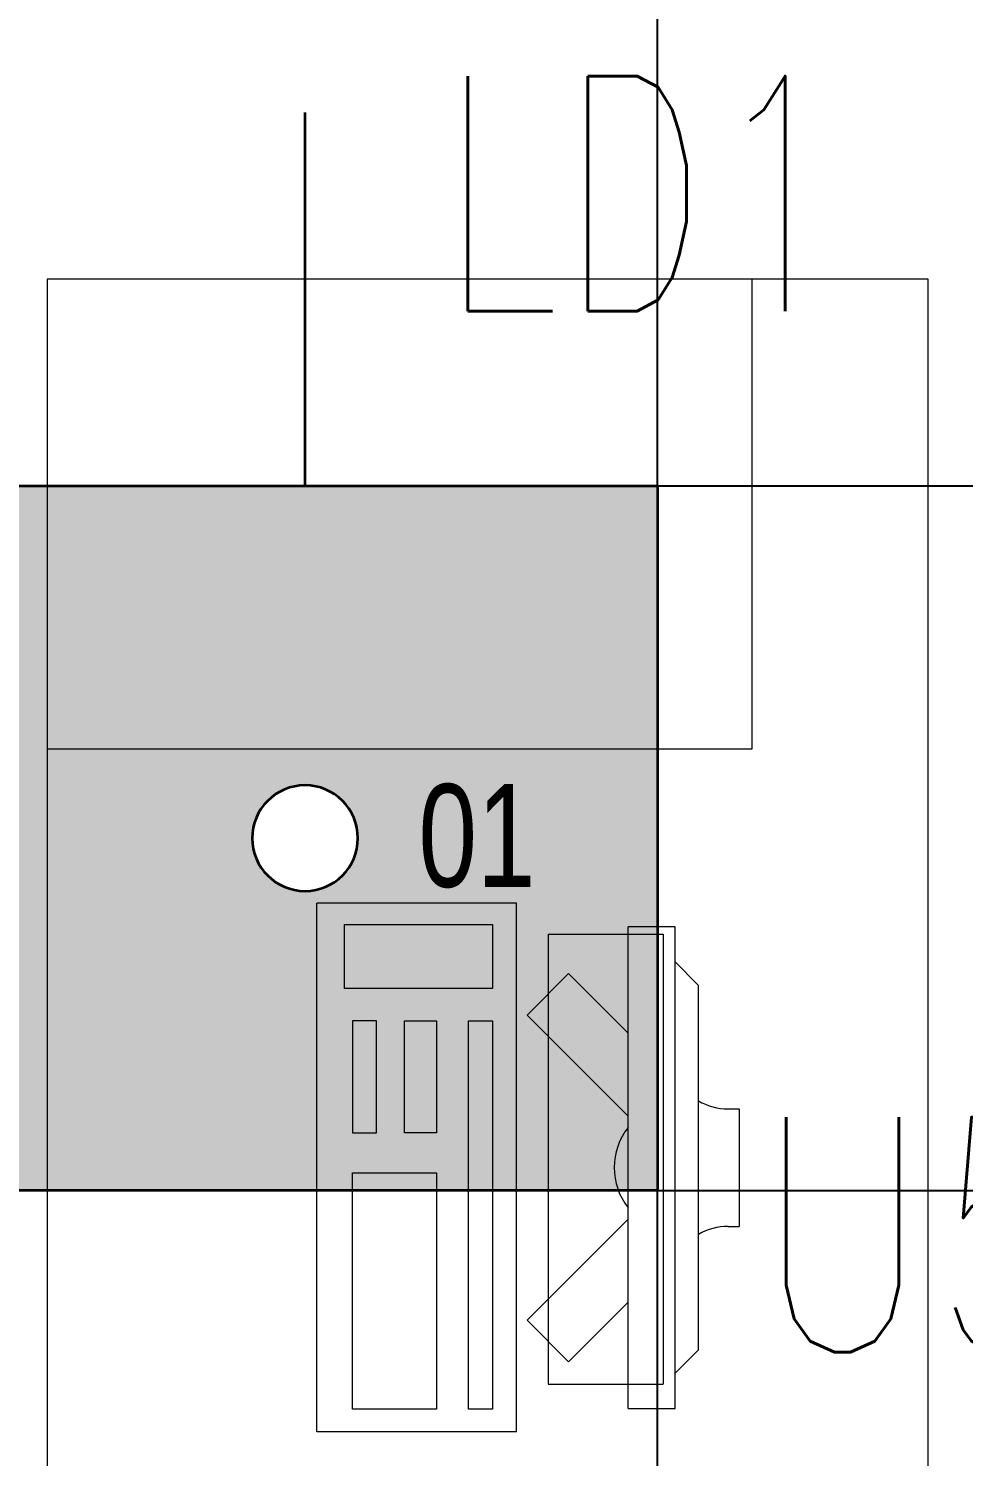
# Model space of a CAD drawing. Header units: inches. Extents: x -12418 to 183584, y -29325 to 19878.
# Drawn here: x 24665 to 25460, y -12826 to -11611 of the extents above; entities that cross this region are included whole.
import ezdxf
from ezdxf.enums import TextEntityAlignment as Align

# ---------------------------------------------------------------- set-up
doc = ezdxf.new("R2010")
doc.units = ezdxf.units.IN
doc.header["$LTSCALE"] = 25
doc.header["$MEASUREMENT"] = 0
doc.linetypes.add('00-Ground Floor$0$HIDDEN', pattern=[9.525, 6.35, -3.175])
doc.linetypes.add('DASHDOT', pattern=[25.4, 12.7, -6.35, 0, -6.35])
doc.layers.get('0').update_dxf_attribs({"color": 8})
for name, color, linetype, lineweight in [('00-Ground Floor$0$72_EGR_EQP_TAG', 142, 'Continuous', 5), ('00-Ground Floor$0$LOADING', 253, 'Continuous', 5), ('E-LITE-CIRC', 6, 'Continuous', 25), ('E-LITE-CIRC-NUMB', 6, 'Continuous', 25), ('E-LITE-CLNG', 150, 'Continuous', 35), ('E-LITE-CLNG-CNDT', 6, 'DASHDOT', 35), ('E-LITE-CTRL', 6, 'Continuous', 25), ('E-LITE-IDEN', 6, 'Continuous', 25)]:
    doc.layers.add(name, color=color, linetype=linetype, lineweight=lineweight)
doc.layers.add('00-Ground Floor$0$False Ceiling', color=251, linetype='Continuous')
doc.styles.add('00-Ground Floor$0$X3G_ENTITY_257CFD', font='swisscl.ttf', dxfattribs={"height": 200})
doc.styles.add('DC_Simplex', font='SIMPLEX.shx', dxfattribs={"width": 0.7})

# ---------------------------------------------------------------- blocks, each defined once
blk = doc.blocks.new('00-Ground Floor$0$GF21043-P')
at = {"color": 0}
for p, q in [((0.8, 0.75), (-0.8, 0.75)), ((-0.8, 0.75), (-0.8, 0)), ((-0.8, 0), (0.8, 0))]:
    blk.add_line(p, q, dxfattribs=at)
at = {"color": 0, "linetype": '00-Ground Floor$0$HIDDEN'}
for p, q in [((-0.8, 0.6), (-0.4, 0.6)), ((-0.4, 0.6), (-0.4, 0))]:
    blk.add_line(p, q, dxfattribs=at)
blk = doc.blocks.new('00-Ground Floor$0$ITCWLS1-P')
at = {"layer": '00-Ground Floor$0$LOADING'}
for p, q in [((-0.17, 0.45), (-0.17, 0)), ((-0.17, 0.45), (0, 0.45)), ((0, 0.45), (0, 0)), ((-0.2651, 0.43, 0), (-0.3051, 0.43, 0)), ((-0.3051, 0.43, 0), (-0.3051, 0.02, 0)), ((-0.2651, 0.43, 0), (-0.2651, 0.02, 0)), ((-0.1496, 0.4305), (-0.1291, 0.4305)), ((-0.1291, 0.4305), (-0.1291, 0.4089)), ((-0.197, 0.4094), (-0.295, 0.4094)), ((-0.295, 0.0264), (-0.295, 0.4094)), ((-0.197, 0.0264), (-0.197, 0.4094)), ((-0.3251, 0.38, 0), (-0.3051, 0.4, 0)), ((-0.3251, 0.38, 0), (-0.3251, 0.07, 0)), ((-0.3503, 0.275), (-0.3596, 0.275)), ((-0.3596, 0.175), (-0.3596, 0.275)), ((-0.3503, 0.175), (-0.3596, 0.175)), ((-0.3251, 0.07, 0), (-0.3051, 0.05, 0)), ((-0.197, 0.0264), (-0.295, 0.0264)), ((-0.3051, 0.02, 0), (-0.2651, 0.02, 0)), ((-0.17, 0), (0, 0))]:
    blk.add_line(p, q, dxfattribs=at)
at = {"layer": '00-Ground Floor$0$LOADING', "extrusion": (2.48281e-10, 3.18408e-10, -1)}
for p, q in [((-0.2651, 0.3395), (-0.2144, 0.3902)), ((-0.1791, 0.3548), (-0.2144, 0.3902)), ((-0.2651, 0.2688), (-0.1791, 0.3548))]:
    blk.add_line(p, q, dxfattribs=at)
at = {"layer": '00-Ground Floor$0$LOADING', "extrusion": (2.48281e-10, -3.18408e-10, -1)}
for p, q in [((-0.2651, 0.1812), (-0.1791, 0.0952)), ((-0.2651, 0.1105), (-0.2144, 0.0598)), ((-0.1791, 0.0952), (-0.2144, 0.0598))]:
    blk.add_line(p, q, dxfattribs=at)
at = {"layer": '00-Ground Floor$0$LOADING'}
for points in [[(-0.1291, 0.4089), (-0.1291, 0.1), (-0.1496, 0.1), (-0.1496, 0.4305)], [(-0.1496, 0.1), (-0.1496, 0.1), (-0.1496, 0.1), (-0.1496, 0.1), (-0.1496, 0.1), (-0.1496, 0.1), (-0.1496, 0.1), (-0.1496, 0.1), (-0.1496, 0.1)], [(-0.1496, 0.1), (-0.1496, 0.1), (-0.1496, 0.1), (-0.1496, 0.1), (-0.1496, 0.1), (-0.1496, 0.1), (-0.1496, 0.1), (-0.1496, 0.1), (-0.1496, 0.1), (-0.1496, 0.1), (-0.1496, 0.1), (-0.1496, 0.1), (-0.1496, 0.1), (-0.1496, 0.1), (-0.1496, 0.1), (-0.1496, 0.1), (-0.1496, 0.1), (-0.1496, 0.1)], [(-0.1496, 0.1), (-0.1496, 0.1), (-0.1496, 0.1), (-0.1496, 0.1), (-0.1496, 0.1), (-0.1496, 0.1), (-0.1496, 0.1), (-0.1496, 0.1), (-0.1496, 0.1), (-0.1496, 0.1)], [(-0.1496, 0.1), (-0.1496, 0.1), (-0.1496, 0.1), (-0.1496, 0.1), (-0.1496, 0.1), (-0.1496, 0.1), (-0.1496, 0.1)], [(-0.1496, 0.1), (-0.1496, 0.1), (-0.1496, 0.1), (-0.1496, 0.1), (-0.1496, 0.1), (-0.1496, 0.1), (-0.1496, 0.1), (-0.1496, 0.1), (-0.1496, 0.1), (-0.1496, 0.1)], [(-0.1496, 0.1), (-0.1496, 0.1), (-0.1496, 0.1), (-0.1496, 0.1), (-0.1496, 0.1), (-0.1496, 0.1), (-0.1496, 0.1), (-0.1496, 0.1), (-0.1496, 0.1), (-0.1496, 0.1), (-0.1496, 0.1), (-0.1496, 0.1), (-0.1496, 0.1), (-0.1496, 0.1), (-0.1496, 0.1)], [(-0.1496, 0.1), (-0.1496, 0.1), (-0.1496, 0.1), (-0.1496, 0.1), (-0.1496, 0.1), (-0.1496, 0.1), (-0.1496, 0.1), (-0.1496, 0.1), (-0.1496, 0.1), (-0.1496, 0.1)], [(-0.1496, 0.1), (-0.1496, 0.1), (-0.1496, 0.1), (-0.1496, 0.1), (-0.1496, 0.1), (-0.1496, 0.1), (-0.1496, 0.1), (-0.1496, 0.1), (-0.1496, 0.1), (-0.1496, 0.1)], [(-0.1496, 0.1), (-0.1496, 0.1), (-0.1496, 0.1), (-0.1496, 0.1), (-0.1496, 0.1), (-0.1496, 0.1), (-0.1496, 0.1), (-0.1496, 0.1), (-0.1496, 0.1), (-0.1496, 0.1), (-0.1496, 0.1), (-0.1496, 0.1), (-0.1496, 0.1), (-0.1496, 0.1), (-0.1496, 0.1), (-0.1496, 0.1), (-0.1496, 0.1), (-0.1496, 0.1), (-0.1496, 0.1), (-0.1496, 0.1), (-0.1496, 0.1), (-0.1496, 0.1), (-0.1496, 0.1), (-0.1496, 0.1), (-0.1496, 0.1), (-0.1496, 0.1), (-0.1496, 0.1), (-0.1496, 0.1), (-0.1496, 0.1), (-0.1496, 0.1), (-0.1496, 0.1), (-0.1496, 0.1), (-0.1496, 0.1), (-0.1496, 0.1), (-0.1496, 0.1), (-0.1496, 0.1), (-0.1496, 0.1), (-0.1496, 0.1), (-0.1496, 0.1), (-0.1496, 0.1), (-0.1496, 0.1), (-0.1496, 0.1), (-0.1496, 0.1), (-0.1496, 0.1), (-0.1496, 0.1), (-0.1496, 0.1), (-0.1496, 0.1), (-0.1496, 0.1), (-0.1496, 0.1), (-0.1496, 0.1), (-0.1496, 0.1), (-0.1496, 0.1), (-0.1496, 0.1), (-0.1496, 0.1)], [(-0.1496, 0.1), (-0.1496, 0.1), (-0.1496, 0.1), (-0.1496, 0.1), (-0.1496, 0.1), (-0.1496, 0.1), (-0.1496, 0.1), (-0.1496, 0.1), (-0.1496, 0.1), (-0.1496, 0.1), (-0.1496, 0.1), (-0.1496, 0.1), (-0.1496, 0.1), (-0.1496, 0.1), (-0.1496, 0.1), (-0.1496, 0.1), (-0.1496, 0.1), (-0.1496, 0.1), (-0.1496, 0.1), (-0.1496, 0.1), (-0.1496, 0.1), (-0.1496, 0.1), (-0.1496, 0.1), (-0.1496, 0.1), (-0.1496, 0.1), (-0.1496, 0.1), (-0.1496, 0.1), (-0.1496, 0.1), (-0.1496, 0.1), (-0.1496, 0.1), (-0.1496, 0.1), (-0.1496, 0.1), (-0.1496, 0.1), (-0.1496, 0.1), (-0.1496, 0.1), (-0.1496, 0.1), (-0.1496, 0.1), (-0.1496, 0.1), (-0.1496, 0.1), (-0.1496, 0.1), (-0.1496, 0.1), (-0.1496, 0.1), (-0.1496, 0.1), (-0.1496, 0.1), (-0.1496, 0.1), (-0.1496, 0.1), (-0.1496, 0.1), (-0.1496, 0.1), (-0.1496, 0.1), (-0.1496, 0.1), (-0.1496, 0.1), (-0.1496, 0.1), (-0.1496, 0.1), (-0.1496, 0.1), (-0.1496, 0.1), (-0.1496, 0.1), (-0.1496, 0.1), (-0.1496, 0.1), (-0.1496, 0.1), (-0.1496, 0.1), (-0.1496, 0.1), (-0.1496, 0.1), (-0.1496, 0.1), (-0.1496, 0.1), (-0.1496, 0.1), (-0.1496, 0.1), (-0.1496, 0.1), (-0.1496, 0.1), (-0.1496, 0.1), (-0.1496, 0.1), (-0.1496, 0.1), (-0.1496, 0.1), (-0.1496, 0.1), (-0.1496, 0.1), (-0.1496, 0.1), (-0.1496, 0.1), (-0.1496, 0.1), (-0.1496, 0.1), (-0.1496, 0.1), (-0.1496, 0.1), (-0.1496, 0.1), (-0.1496, 0.1), (-0.1496, 0.1), (-0.1496, 0.1), (-0.1496, 0.1), (-0.1496, 0.1), (-0.1496, 0.1), (-0.1496, 0.1), (-0.1496, 0.1)], [(-0.1496, 0.1), (-0.1496, 0.1), (-0.1496, 0.1), (-0.1496, 0.1), (-0.1496, 0.1), (-0.1496, 0.1), (-0.1496, 0.1), (-0.1496, 0.1), (-0.1496, 0.1), (-0.1496, 0.1), (-0.1496, 0.1), (-0.1496, 0.1)], [(-0.1496, 0.1), (-0.1496, 0.1), (-0.1496, 0.1), (-0.1496, 0.1), (-0.1496, 0.1), (-0.1496, 0.1), (-0.1496, 0.1)], [(-0.1496, 0.1), (-0.1496, 0.1), (-0.1496, 0.1), (-0.1496, 0.1), (-0.1496, 0.1), (-0.1496, 0.1), (-0.1496, 0.1), (-0.1496, 0.1), (-0.1496, 0.1), (-0.1496, 0.1), (-0.1496, 0.1), (-0.1496, 0.1), (-0.1496, 0.1), (-0.1496, 0.1), (-0.1496, 0.1), (-0.1496, 0.1), (-0.1496, 0.1)], [(-0.1496, 0.1), (-0.1496, 0.1), (-0.1496, 0.1), (-0.1496, 0.1), (-0.1496, 0.1), (-0.1496, 0.1), (-0.1496, 0.1), (-0.1496, 0.1), (-0.1496, 0.1), (-0.1496, 0.1), (-0.1496, 0.1), (-0.1496, 0.1), (-0.1496, 0.1), (-0.1496, 0.1), (-0.1496, 0.1), (-0.1496, 0.1), (-0.1496, 0.1), (-0.1496, 0.1), (-0.1496, 0.1), (-0.1496, 0.1), (-0.1496, 0.1), (-0.1496, 0.1), (-0.1496, 0.1), (-0.1496, 0.1), (-0.1496, 0.1), (-0.1496, 0.1), (-0.1496, 0.1), (-0.1496, 0.1), (-0.1496, 0.1), (-0.1496, 0.1), (-0.1496, 0.1), (-0.1496, 0.1), (-0.1496, 0.1), (-0.1496, 0.1), (-0.1496, 0.1), (-0.1496, 0.1), (-0.1496, 0.1), (-0.1496, 0.1), (-0.1496, 0.1), (-0.1496, 0.1), (-0.1496, 0.1), (-0.1496, 0.1), (-0.1496, 0.1), (-0.1496, 0.1), (-0.1496, 0.1), (-0.1496, 0.1), (-0.1496, 0.1), (-0.1496, 0.1), (-0.1496, 0.1), (-0.1496, 0.1), (-0.1496, 0.1), (-0.1496, 0.1), (-0.1496, 0.1), (-0.1496, 0.1), (-0.1496, 0.1), (-0.1496, 0.1), (-0.1496, 0.1), (-0.1496, 0.1), (-0.1496, 0.1), (-0.1496, 0.1), (-0.1496, 0.1), (-0.1496, 0.1), (-0.1496, 0.1), (-0.1496, 0.1), (-0.1496, 0.1), (-0.1496, 0.1), (-0.1496, 0.1), (-0.1496, 0.1), (-0.1496, 0.1), (-0.1496, 0.1), (-0.1496, 0.1), (-0.1496, 0.1), (-0.1496, 0.1), (-0.1496, 0.1), (-0.1496, 0.1), (-0.1496, 0.1), (-0.1496, 0.1), (-0.1496, 0.1), (-0.1496, 0.1), (-0.1496, 0.1), (-0.1496, 0.1), (-0.1496, 0.1), (-0.1496, 0.1), (-0.1496, 0.1), (-0.1496, 0.1), (-0.1496, 0.1), (-0.1496, 0.1), (-0.1496, 0.1), (-0.1496, 0.1), (-0.1496, 0.1), (-0.1496, 0.1), (-0.1496, 0.1), (-0.1496, 0.1), (-0.1496, 0.1), (-0.1496, 0.1), (-0.1496, 0.1), (-0.1496, 0.1), (-0.1496, 0.1), (-0.1496, 0.1), (-0.1496, 0.1), (-0.1496, 0.1), (-0.1496, 0.1), (-0.1496, 0.1), (-0.1496, 0.1), (-0.1496, 0.1), (-0.1496, 0.1), (-0.1496, 0.1), (-0.1496, 0.1), (-0.1496, 0.1), (-0.1496, 0.1), (-0.1496, 0.1)], [(-0.1496, 0.1), (-0.1496, 0.1), (-0.1496, 0.1), (-0.1496, 0.1), (-0.1496, 0.1), (-0.1496, 0.1), (-0.1496, 0.1), (-0.1496, 0.1)]]:
    blk.add_lwpolyline(points, dxfattribs=at)
for points in [[(-0.1019, 0.4305), (-0.0304, 0.4305), (-0.0304, 0.2294), (-0.1019, 0.2294)], [(-0.1019, 0.1954), (-0.0747, 0.1954), (-0.0747, 0.1), (-0.1019, 0.1)], [(-0.0304, 0.1954), (-0.0508, 0.1954), (-0.0508, 0.1), (-0.0304, 0.1)], [(-0.1496, 0.1), (-0.1496, 0.1), (-0.1496, 0.1), (-0.1496, 0.1), (-0.1496, 0.1), (-0.1496, 0.1), (-0.1496, 0.1), (-0.1496, 0.1), (-0.1496, 0.1), (-0.1496, 0.1), (-0.1496, 0.1), (-0.1496, 0.1), (-0.1496, 0.1), (-0.1496, 0.1), (-0.1496, 0.1), (-0.1496, 0.1), (-0.1496, 0.1), (-0.1496, 0.1), (-0.1496, 0.1), (-0.1496, 0.1), (-0.1496, 0.1), (-0.1496, 0.1), (-0.1496, 0.1), (-0.1496, 0.1), (-0.1496, 0.1), (-0.1496, 0.1), (-0.1496, 0.1), (-0.1496, 0.1), (-0.1496, 0.1), (-0.1496, 0.1), (-0.1496, 0.1), (-0.1496, 0.1), (-0.1496, 0.1), (-0.1496, 0.1), (-0.1496, 0.1), (-0.1496, 0.1), (-0.1496, 0.1), (-0.1496, 0.1), (-0.1496, 0.1), (-0.1496, 0.1), (-0.1496, 0.1), (-0.1496, 0.1), (-0.1496, 0.1), (-0.1496, 0.1), (-0.1496, 0.1), (-0.1496, 0.1), (-0.1496, 0.1), (-0.1496, 0.1), (-0.1496, 0.1), (-0.1496, 0.1), (-0.1496, 0.1), (-0.1496, 0.1), (-0.1496, 0.1), (-0.1496, 0.1), (-0.1496, 0.1), (-0.1496, 0.1), (-0.1496, 0.1), (-0.1496, 0.1), (-0.1496, 0.1), (-0.1496, 0.1), (-0.1496, 0.1), (-0.1496, 0.1), (-0.1496, 0.1), (-0.1496, 0.1), (-0.1496, 0.1), (-0.1496, 0.1), (-0.1496, 0.1), (-0.1496, 0.1), (-0.1496, 0.1), (-0.1496, 0.1), (-0.1496, 0.1), (-0.1496, 0.1), (-0.1496, 0.1), (-0.1496, 0.1), (-0.1496, 0.1), (-0.1496, 0.1), (-0.1496, 0.1), (-0.1496, 0.1), (-0.1496, 0.1), (-0.1496, 0.1), (-0.1496, 0.1), (-0.1496, 0.1), (-0.1496, 0.1), (-0.1496, 0.1), (-0.1496, 0.1), (-0.1496, 0.1), (-0.1496, 0.1), (-0.1496, 0.1), (-0.1496, 0.1), (-0.1496, 0.1), (-0.1496, 0.1), (-0.1496, 0.1), (-0.1496, 0.1), (-0.1496, 0.1), (-0.1496, 0.1), (-0.1496, 0.1), (-0.1496, 0.1), (-0.1496, 0.1), (-0.1496, 0.1), (-0.1496, 0.1), (-0.1496, 0.1), (-0.1496, 0.1), (-0.1496, 0.1), (-0.1496, 0.1), (-0.1496, 0.1), (-0.1496, 0.1), (-0.1496, 0.1), (-0.1496, 0.1), (-0.1496, 0.1), (-0.1496, 0.1), (-0.1496, 0.1), (-0.1496, 0.1), (-0.1496, 0.1), (-0.1496, 0.1), (-0.1496, 0.1), (-0.1496, 0.1), (-0.1496, 0.1), (-0.1496, 0.1), (-0.1496, 0.1), (-0.1496, 0.1), (-0.1496, 0.1), (-0.1496, 0.1), (-0.1496, 0.1), (-0.1496, 0.1), (-0.1496, 0.1), (-0.1496, 0.1), (-0.1496, 0.1), (-0.1496, 0.1), (-0.1496, 0.1), (-0.1496, 0.1), (-0.1496, 0.1), (-0.1496, 0.1), (-0.1496, 0.1), (-0.1496, 0.1), (-0.1496, 0.1), (-0.1496, 0.1), (-0.1496, 0.1), (-0.1496, 0.1), (-0.1496, 0.1), (-0.1496, 0.1), (-0.1496, 0.1), (-0.1496, 0.1), (-0.1496, 0.1), (-0.1496, 0.1), (-0.1496, 0.1), (-0.1496, 0.1), (-0.1496, 0.1), (-0.1496, 0.1), (-0.1496, 0.1), (-0.1496, 0.1), (-0.1496, 0.1), (-0.1496, 0.1), (-0.1496, 0.1), (-0.1496, 0.1), (-0.1496, 0.1), (-0.1496, 0.1), (-0.1496, 0.1), (-0.1496, 0.1), (-0.1496, 0.1), (-0.1496, 0.1), (-0.1496, 0.1), (-0.1496, 0.1), (-0.1496, 0.1), (-0.1496, 0.1), (-0.1496, 0.1), (-0.1496, 0.1), (-0.1496, 0.1), (-0.1496, 0.1), (-0.1496, 0.1), (-0.1496, 0.1), (-0.1496, 0.1), (-0.1496, 0.1), (-0.1496, 0.1), (-0.1496, 0.1), (-0.1496, 0.1), (-0.1496, 0.1), (-0.1496, 0.1), (-0.1496, 0.1), (-0.1496, 0.1), (-0.1496, 0.1), (-0.1496, 0.1), (-0.1496, 0.1), (-0.1496, 0.1), (-0.1496, 0.1), (-0.1496, 0.1), (-0.1496, 0.1), (-0.1496, 0.1), (-0.1496, 0.1), (-0.1496, 0.1), (-0.1496, 0.1), (-0.1496, 0.1), (-0.1496, 0.1), (-0.1496, 0.1), (-0.1496, 0.1), (-0.1496, 0.1), (-0.1496, 0.1), (-0.1496, 0.1), (-0.1496, 0.1), (-0.1496, 0.1), (-0.1496, 0.1), (-0.1496, 0.1), (-0.1496, 0.1), (-0.1496, 0.1), (-0.1496, 0.1), (-0.1496, 0.1), (-0.1496, 0.1), (-0.1496, 0.1), (-0.1496, 0.1), (-0.1496, 0.1), (-0.1496, 0.1), (-0.1496, 0.1), (-0.1496, 0.1), (-0.1496, 0.1), (-0.1496, 0.1), (-0.1496, 0.1), (-0.1496, 0.1), (-0.1496, 0.1), (-0.1496, 0.1), (-0.1496, 0.1), (-0.1496, 0.1), (-0.1496, 0.1), (-0.1496, 0.1), (-0.1496, 0.1), (-0.1496, 0.1), (-0.1496, 0.1), (-0.1496, 0.1), (-0.1496, 0.1), (-0.1496, 0.1), (-0.1496, 0.1), (-0.1496, 0.1), (-0.1496, 0.1), (-0.1496, 0.1), (-0.1496, 0.1), (-0.1496, 0.1), (-0.1496, 0.1), (-0.1496, 0.1), (-0.1496, 0.1), (-0.1496, 0.1), (-0.1496, 0.1), (-0.1496, 0.1), (-0.1496, 0.1), (-0.1496, 0.1), (-0.1496, 0.1), (-0.1496, 0.1), (-0.1496, 0.1), (-0.1496, 0.1), (-0.1496, 0.1), (-0.1496, 0.1), (-0.1496, 0.1), (-0.1496, 0.1), (-0.1496, 0.1), (-0.1496, 0.1), (-0.1496, 0.1), (-0.1496, 0.1), (-0.1496, 0.1), (-0.1496, 0.1), (-0.1496, 0.1), (-0.1496, 0.1), (-0.1496, 0.1), (-0.1496, 0.1), (-0.1496, 0.1), (-0.1496, 0.1), (-0.1496, 0.1), (-0.1496, 0.1), (-0.1496, 0.1), (-0.1496, 0.1), (-0.1496, 0.1), (-0.1496, 0.1), (-0.1496, 0.1), (-0.1496, 0.1), (-0.1496, 0.1), (-0.1496, 0.1), (-0.1496, 0.1), (-0.1496, 0.1), (-0.1496, 0.1), (-0.1496, 0.1), (-0.1496, 0.1)], [(-0.1496, 0.1), (-0.1496, 0.1), (-0.1496, 0.1), (-0.1496, 0.1), (-0.1496, 0.1), (-0.1496, 0.1), (-0.1496, 0.1), (-0.1496, 0.1), (-0.1496, 0.1), (-0.1496, 0.1), (-0.1496, 0.1), (-0.1496, 0.1), (-0.1496, 0.1), (-0.1496, 0.1), (-0.1496, 0.1), (-0.1496, 0.1), (-0.1496, 0.1), (-0.1496, 0.1), (-0.1496, 0.1), (-0.1496, 0.1), (-0.1496, 0.1), (-0.1496, 0.1), (-0.1496, 0.1), (-0.1496, 0.1), (-0.1496, 0.1), (-0.1496, 0.1), (-0.1496, 0.1), (-0.1496, 0.1), (-0.1496, 0.1), (-0.1496, 0.1), (-0.1496, 0.1), (-0.1496, 0.1), (-0.1496, 0.1), (-0.1496, 0.1), (-0.1496, 0.1), (-0.1496, 0.1), (-0.1496, 0.1), (-0.1496, 0.1), (-0.1496, 0.1), (-0.1496, 0.1), (-0.1496, 0.1), (-0.1496, 0.1), (-0.1496, 0.1), (-0.1496, 0.1), (-0.1496, 0.1), (-0.1496, 0.1), (-0.1496, 0.1), (-0.1496, 0.1), (-0.1496, 0.1), (-0.1496, 0.1), (-0.1496, 0.1), (-0.1496, 0.1), (-0.1496, 0.1), (-0.1496, 0.1), (-0.1496, 0.1), (-0.1496, 0.1), (-0.1496, 0.1), (-0.1496, 0.1), (-0.1496, 0.1), (-0.1496, 0.1), (-0.1496, 0.1), (-0.1496, 0.1), (-0.1496, 0.1), (-0.1496, 0.1), (-0.1496, 0.1), (-0.1496, 0.1), (-0.1496, 0.1), (-0.1496, 0.1), (-0.1496, 0.1), (-0.1496, 0.1), (-0.1496, 0.1), (-0.1496, 0.1), (-0.1496, 0.1), (-0.1496, 0.1), (-0.1496, 0.1), (-0.1496, 0.1), (-0.1496, 0.1), (-0.1496, 0.1), (-0.1496, 0.1), (-0.1496, 0.1), (-0.1496, 0.1), (-0.1496, 0.1), (-0.1496, 0.1), (-0.1496, 0.1), (-0.1496, 0.1), (-0.1496, 0.1), (-0.1496, 0.1), (-0.1496, 0.1), (-0.1496, 0.1), (-0.1496, 0.1), (-0.1496, 0.1), (-0.1496, 0.1), (-0.1496, 0.1), (-0.1496, 0.1), (-0.1496, 0.1), (-0.1496, 0.1), (-0.1496, 0.1), (-0.1496, 0.1), (-0.1496, 0.1), (-0.1496, 0.1), (-0.1496, 0.1), (-0.1496, 0.1), (-0.1496, 0.1), (-0.1496, 0.1), (-0.1496, 0.1), (-0.1496, 0.1), (-0.1496, 0.1), (-0.1496, 0.1), (-0.1496, 0.1), (-0.1496, 0.1), (-0.1496, 0.1), (-0.1496, 0.1), (-0.1496, 0.1), (-0.1496, 0.1), (-0.1496, 0.1), (-0.1496, 0.1), (-0.1496, 0.1), (-0.1496, 0.1), (-0.1496, 0.1), (-0.1496, 0.1), (-0.1496, 0.1), (-0.1496, 0.1), (-0.1496, 0.1), (-0.1496, 0.1), (-0.1496, 0.1), (-0.1496, 0.1), (-0.1496, 0.1), (-0.1496, 0.1), (-0.1496, 0.1), (-0.1496, 0.1), (-0.1496, 0.1), (-0.1496, 0.1), (-0.1496, 0.1), (-0.1496, 0.1), (-0.1496, 0.1), (-0.1496, 0.1), (-0.1496, 0.1), (-0.1496, 0.1), (-0.1496, 0.1), (-0.1496, 0.1), (-0.1496, 0.1), (-0.1496, 0.1), (-0.1496, 0.1), (-0.1496, 0.1), (-0.1496, 0.1), (-0.1496, 0.1), (-0.1496, 0.1), (-0.1496, 0.1), (-0.1496, 0.1), (-0.1496, 0.1), (-0.1496, 0.1), (-0.1496, 0.1), (-0.1496, 0.1), (-0.1496, 0.1), (-0.1496, 0.1), (-0.1496, 0.1), (-0.1496, 0.1), (-0.1496, 0.1), (-0.1496, 0.1), (-0.1496, 0.1), (-0.1496, 0.1), (-0.1496, 0.1), (-0.1496, 0.1), (-0.1496, 0.1), (-0.1496, 0.1), (-0.1496, 0.1), (-0.1496, 0.1), (-0.1496, 0.1), (-0.1496, 0.1), (-0.1496, 0.1), (-0.1496, 0.1), (-0.1496, 0.1), (-0.1496, 0.1), (-0.1496, 0.1), (-0.1496, 0.1), (-0.1496, 0.1), (-0.1496, 0.1), (-0.1496, 0.1), (-0.1496, 0.1), (-0.1496, 0.1), (-0.1496, 0.1), (-0.1496, 0.1), (-0.1496, 0.1), (-0.1496, 0.1), (-0.1496, 0.1), (-0.1496, 0.1), (-0.1496, 0.1), (-0.1496, 0.1), (-0.1496, 0.1), (-0.1496, 0.1), (-0.1496, 0.1), (-0.1496, 0.1), (-0.1496, 0.1), (-0.1496, 0.1), (-0.1496, 0.1), (-0.1496, 0.1), (-0.1496, 0.1), (-0.1496, 0.1), (-0.1496, 0.1), (-0.1496, 0.1), (-0.1496, 0.1), (-0.1496, 0.1), (-0.1496, 0.1), (-0.1496, 0.1), (-0.1496, 0.1), (-0.1496, 0.1), (-0.1496, 0.1), (-0.1496, 0.1), (-0.1496, 0.1), (-0.1496, 0.1), (-0.1496, 0.1), (-0.1496, 0.1), (-0.1496, 0.1), (-0.1496, 0.1)], [(-0.1496, 0.1), (-0.1496, 0.1), (-0.1496, 0.1), (-0.1496, 0.1), (-0.1496, 0.1), (-0.1496, 0.1), (-0.1496, 0.1), (-0.1496, 0.1), (-0.1496, 0.1), (-0.1496, 0.1), (-0.1496, 0.1), (-0.1496, 0.1), (-0.1496, 0.1), (-0.1496, 0.1), (-0.1496, 0.1), (-0.1496, 0.1), (-0.1496, 0.1), (-0.1496, 0.1), (-0.1496, 0.1), (-0.1496, 0.1), (-0.1496, 0.1), (-0.1496, 0.1), (-0.1496, 0.1), (-0.1496, 0.1), (-0.1496, 0.1), (-0.1496, 0.1), (-0.1496, 0.1), (-0.1496, 0.1), (-0.1496, 0.1), (-0.1496, 0.1), (-0.1496, 0.1), (-0.1496, 0.1), (-0.1496, 0.1), (-0.1496, 0.1), (-0.1496, 0.1), (-0.1496, 0.1), (-0.1496, 0.1), (-0.1496, 0.1), (-0.1496, 0.1), (-0.1496, 0.1), (-0.1496, 0.1), (-0.1496, 0.1), (-0.1496, 0.1), (-0.1496, 0.1), (-0.1496, 0.1), (-0.1496, 0.1), (-0.1496, 0.1), (-0.1496, 0.1), (-0.1496, 0.1), (-0.1496, 0.1), (-0.1496, 0.1), (-0.1496, 0.1), (-0.1496, 0.1), (-0.1496, 0.1), (-0.1496, 0.1), (-0.1496, 0.1), (-0.1496, 0.1), (-0.1496, 0.1), (-0.1496, 0.1), (-0.1496, 0.1), (-0.1496, 0.1), (-0.1496, 0.1), (-0.1496, 0.1), (-0.1496, 0.1), (-0.1496, 0.1), (-0.1496, 0.1), (-0.1496, 0.1), (-0.1496, 0.1), (-0.1496, 0.1), (-0.1496, 0.1), (-0.1496, 0.1), (-0.1496, 0.1), (-0.1496, 0.1), (-0.1496, 0.1), (-0.1496, 0.1), (-0.1496, 0.1), (-0.1496, 0.1), (-0.1496, 0.1), (-0.1496, 0.1), (-0.1496, 0.1), (-0.1496, 0.1), (-0.1496, 0.1), (-0.1496, 0.1), (-0.1496, 0.1), (-0.1496, 0.1), (-0.1496, 0.1), (-0.1496, 0.1), (-0.1496, 0.1), (-0.1496, 0.1), (-0.1496, 0.1), (-0.1496, 0.1), (-0.1496, 0.1), (-0.1496, 0.1), (-0.1496, 0.1), (-0.1496, 0.1), (-0.1496, 0.1), (-0.1496, 0.1), (-0.1496, 0.1), (-0.1496, 0.1), (-0.1496, 0.1), (-0.1496, 0.1), (-0.1496, 0.1), (-0.1496, 0.1), (-0.1496, 0.1), (-0.1496, 0.1), (-0.1496, 0.1), (-0.1496, 0.1), (-0.1496, 0.1), (-0.1496, 0.1), (-0.1496, 0.1), (-0.1496, 0.1), (-0.1496, 0.1), (-0.1496, 0.1), (-0.1496, 0.1), (-0.1496, 0.1), (-0.1496, 0.1), (-0.1496, 0.1), (-0.1496, 0.1), (-0.1496, 0.1), (-0.1496, 0.1), (-0.1496, 0.1), (-0.1496, 0.1), (-0.1496, 0.1), (-0.1496, 0.1), (-0.1496, 0.1), (-0.1496, 0.1), (-0.1496, 0.1), (-0.1496, 0.1), (-0.1496, 0.1), (-0.1496, 0.1), (-0.1496, 0.1), (-0.1496, 0.1), (-0.1496, 0.1), (-0.1496, 0.1), (-0.1496, 0.1), (-0.1496, 0.1), (-0.1496, 0.1), (-0.1496, 0.1), (-0.1496, 0.1), (-0.1496, 0.1), (-0.1496, 0.1), (-0.1496, 0.1), (-0.1496, 0.1), (-0.1496, 0.1), (-0.1496, 0.1), (-0.1496, 0.1), (-0.1496, 0.1), (-0.1496, 0.1), (-0.1496, 0.1), (-0.1496, 0.1), (-0.1496, 0.1), (-0.1496, 0.1), (-0.1496, 0.1), (-0.1496, 0.1), (-0.1496, 0.1), (-0.1496, 0.1), (-0.1496, 0.1), (-0.1496, 0.1), (-0.1496, 0.1), (-0.1496, 0.1), (-0.1496, 0.1), (-0.1496, 0.1), (-0.1496, 0.1), (-0.1496, 0.1), (-0.1496, 0.1), (-0.1496, 0.1), (-0.1496, 0.1), (-0.1496, 0.1), (-0.1496, 0.1), (-0.1496, 0.1), (-0.1496, 0.1), (-0.1496, 0.1), (-0.1496, 0.1), (-0.1496, 0.1), (-0.1496, 0.1), (-0.1496, 0.1), (-0.1496, 0.1), (-0.1496, 0.1), (-0.1496, 0.1), (-0.1496, 0.1), (-0.1496, 0.1), (-0.1496, 0.1), (-0.1496, 0.1), (-0.1496, 0.1), (-0.1496, 0.1), (-0.1496, 0.1), (-0.1496, 0.1), (-0.1496, 0.1), (-0.1496, 0.1), (-0.1496, 0.1), (-0.1496, 0.1), (-0.1496, 0.1), (-0.1496, 0.1), (-0.1496, 0.1), (-0.1496, 0.1), (-0.1496, 0.1), (-0.1496, 0.1), (-0.1496, 0.1), (-0.1496, 0.1), (-0.1496, 0.1), (-0.1496, 0.1), (-0.1496, 0.1), (-0.1496, 0.1), (-0.1496, 0.1), (-0.1496, 0.1), (-0.1496, 0.1), (-0.1496, 0.1), (-0.1496, 0.1), (-0.1496, 0.1), (-0.1496, 0.1), (-0.1496, 0.1), (-0.1496, 0.1), (-0.1496, 0.1), (-0.1496, 0.1), (-0.1496, 0.1), (-0.1496, 0.1), (-0.1496, 0.1), (-0.1496, 0.1), (-0.1496, 0.1)], [(-0.1496, 0.0727), (-0.0236, 0.0727), (-0.0236, 0.0182), (-0.1496, 0.0182)]]:
    blk.add_lwpolyline(points, close=True, dxfattribs=at)
for centre, radius, start, end in [((-0.3503, 0.325), 0.05, 270, 300.3093), ((-0.3089, 0.225), 0.0556, 321.9431, 38.0569), ((-0.3503, 0.125), 0.05, 59.6907, 90)]:
    blk.add_arc(centre, radius, start, end, dxfattribs=at)
blk = doc.blocks.new('00-Ground Floor$0$A$Ce9e1c4c3')
at = {"layer": '00-Ground Floor$0$False Ceiling', "color": 254, "linetype": 'Continuous'}
for p, q in [((-74800, -13467.4), (-74800, -10057.4)), ((-76050.5, -12000), (-70550.5, -12000)), ((-76050.5, -12600), (-70550.5, -12600))]:
    blk.add_line(p, q, dxfattribs=at)
blk = doc.blocks.new('00-Ground Floor')
at = {"layer": '00-Ground Floor$0$False Ceiling', "color": 254}
blk.add_blockref('00-Ground Floor$0$A$Ce9e1c4c3', (100000, 0), dxfattribs=at)
at = {"layer": '00-Ground Floor$0$LOADING', "extrusion": (-2.34183e-18, 2.24019e-05, 1), "xscale": 1000, "yscale": 1000, "zscale": 1000, "rotation": 270}
blk.add_blockref('00-Ground Floor$0$GF21043-P', (24680.4, -12624.2, -0.3), dxfattribs=at)
at = {"layer": '00-Ground Floor$0$LOADING', "extrusion": (-8.01373e-06, -1.94017e-16, 1), "xscale": 1000.000000000007, "yscale": 1000.000000000007, "zscale": 1000.000000000007, "rotation": 180.0000000064647}
blk.add_blockref('00-Ground Floor$0$ITCWLS1-P', (24909.9, -12355.4, -0.2), dxfattribs=at)
at = {"layer": '00-Ground Floor$0$72_EGR_EQP_TAG', "insert": (25046.4, -12254, 0), "char_height": 87.47, "attachment_point": 2, "style": '00-Ground Floor$0$X3G_ENTITY_257CFD'}
blk.add_mtext('01', dxfattribs=at)
blk = doc.blocks.new('*U238')
h = blk.add_hatch(color=254)
h.dxf.hatch_style = 1
h.paths.add_polyline_path([(-300, 300), (-300, -300), (300, -300), (300, 300)])
edge = h.paths.add_edge_path(flags=16)
edge.add_arc((0, 0), 45, 0, 360)
blk.add_lwpolyline([(-300, 300), (-300, -300), (300, -300), (300, 300)], close=True)
blk.add_circle((0, 0), 45)
at = {"layer": 'E-LITE-CIRC-NUMB', "style": 'DC_Simplex', "width": 0.7, "flags": 8}
blk.add_attdef('CIRCUIT', text='', height=200, rotation=0, dxfattribs=at).set_placement((-473.9, 300), align=Align.RIGHT)
at = {"layer": 'E-LITE-CTRL', "style": 'DC_Simplex', "width": 0.7, "flags": 8}
blk.add_attdef('CONTROL', (1118.9, -935), '', height=200, rotation=360, dxfattribs=at)
at = {"layer": 'E-LITE-IDEN', "style": 'DC_Simplex', "width": 0.7, "flags": 8}
blk.add_attdef('TYPE', (-114.6, 448.6), '', height=200, rotation=360, dxfattribs=at)

msp = doc.modelspace()

# ---------------------------------------------------------------- linework, layer by layer
at = {"layer": 'E-LITE-CLNG-CNDT', "color": 1}
msp.add_lwpolyline([(24900, -12000), (24900, -11222.9, -0.414214), (24975, -11147.9), (30225, -11147.9, 0.414214), (30300, -11072.9), (30300, -9000)], format="xyb", dxfattribs=at)

# ---------------------------------------------------------------- block references
at = {"layer": 'E-LITE-CLNG'}
ref = msp.add_blockref('*U238', (24900, -12300), dxfattribs=dict(at, xscale=-1))
ref.add_attrib('TYPE', 'LD1', (25014.6, -11851.4), dxfattribs={"layer": 'E-LITE-IDEN', "height": 200, "rotation": 0, "style": 'DC_Simplex', "width": 0.7, "flags": 8})
at = {"layer": 'E-LITE-CLNG-CNDT', "color": 1}
msp.add_blockref('00-Ground Floor', (0, 0), dxfattribs=at)

# ---------------------------------------------------------------- texts
at = {"layer": 'E-LITE-CIRC', "style": 'DC_Simplex', "width": 0.8}
msp.add_text('U5', height=200, rotation=0, dxfattribs=at).set_placement((25282.1, -12737.6, 0))

doc.saveas('drawing.dxf')
